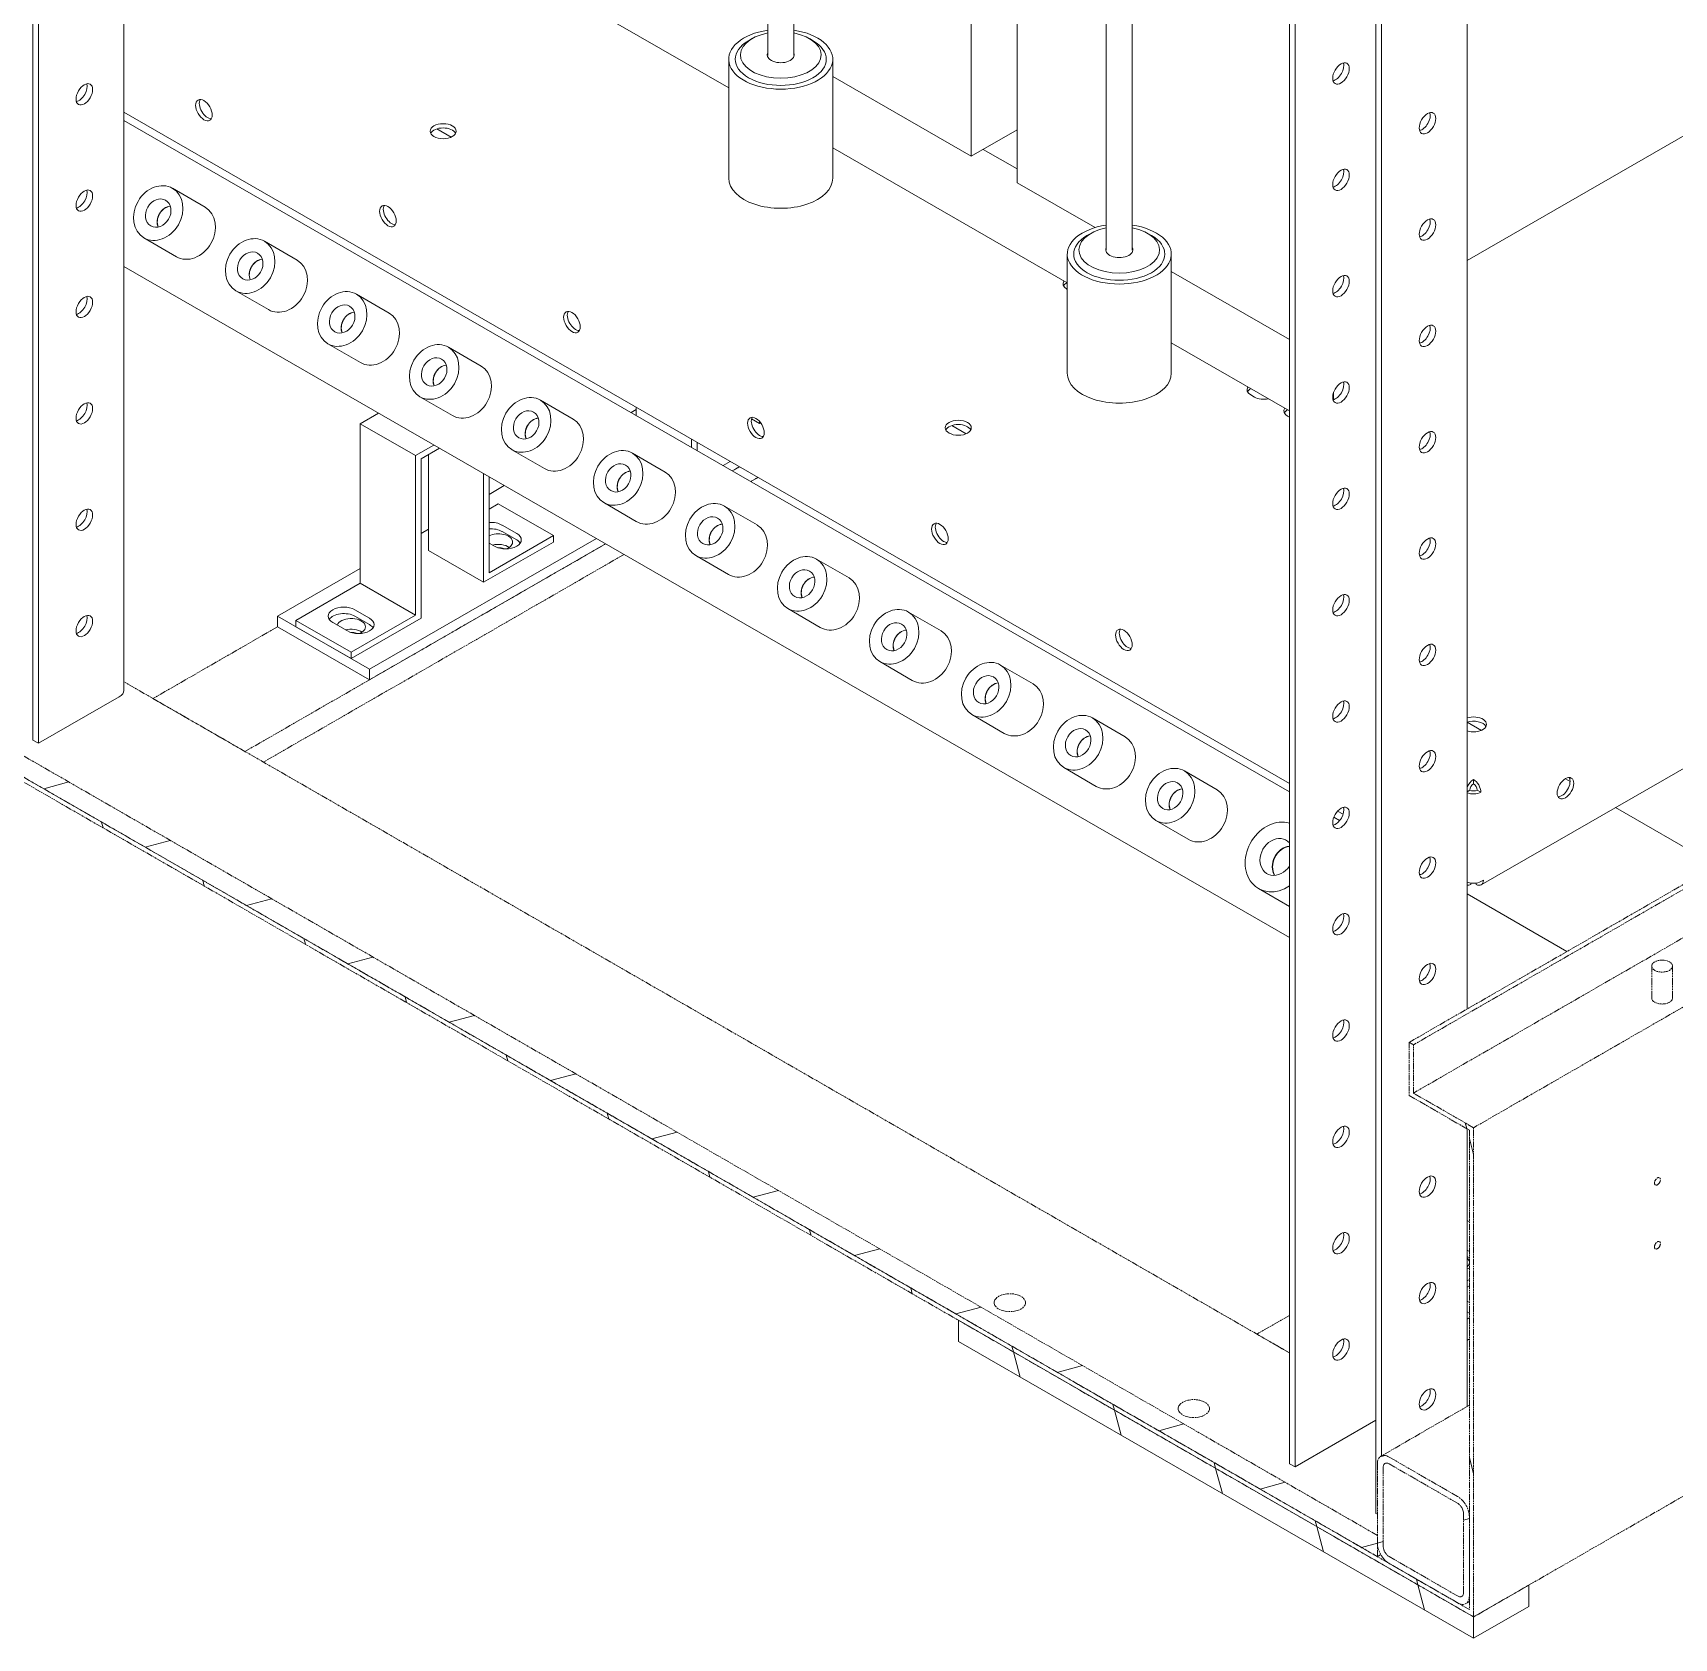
# Model space of a CAD drawing. Header units: millimetres. Extents: x 0 to 8410, y 0 to 5940.
# Drawn here: x 6852 to 7483, y 3088 to 3706 of the extents above; entities that cross this region are included whole.
import ezdxf

# ---------------------------------------------------------------- set-up
doc = ezdxf.new("R2010")
doc.units = ezdxf.units.MM
doc.header["$LTSCALE"] = 10
doc.linetypes.add('DOUBLE_DASH_CHAIN', pattern=[1.2403, 0.6614, -0.0827, 0.1654, -0.0827, 0.1654, -0.0827])
doc.layers.add('가시적인 것(ISO)', color=3, linetype='Continuous', lineweight=5, true_color=0x00ff00)
doc.layers.add('참조(ISO)', color=6, linetype='DOUBLE_DASH_CHAIN', lineweight=5, true_color=0xff00ff)
doc.layers.add('해치(ISO)', color=7, linetype='Continuous', lineweight=5)
pattern_1 = [(105, (0, 0), (-30.66814, -8.2175), [])]
pattern_2 = [(195.0002, (0, 0), (8.21762, -30.66811), [])]

msp = doc.modelspace()

# ---------------------------------------------------------------- hatches: boundary and pattern name
at = {"layer": '해치(ISO)'}
h = msp.add_hatch(dxfattribs=at)
h.set_pattern_fill('ANSI31', color=256, scale=254, angle=60, style=0)
h.set_pattern_definition(pattern_1)
h.paths.add_polyline_path([(6509.78, 4601.9), (6509.78, 4593.32), (6511.4, 4592.38), (6511.4, 4593.71), (6511.4, 4594.02), (6511.4, 4600.97)])
h.paths.add_polyline_path([(6509.78, 4585.96), (6509.78, 4577.38), (6511.4, 4576.44), (6511.4, 4583.39), (6511.4, 4585.02)])
h.paths.add_polyline_path([(6511.4, 3946.93), (6509.78, 3947.86), (6509.78, 3939.28), (6511.4, 3938.34), (6511.4, 3939.67), (6511.4, 3939.98)])
h.paths.add_polyline_path([(6509.78, 3923.34), (6511.4, 3922.4), (6511.4, 3929.35), (6511.4, 3930.99), (6509.78, 3931.92)])
h.paths.add_polyline_path([(7381.14, 4100.11), (7381.14, 4093.17), (7381.14, 4091.53), (7382.77, 4090.59), (7382.77, 4099.18)])
h.paths.add_polyline_path([(7381.14, 4084.17), (7381.14, 4082.54), (7381.14, 4075.59), (7382.77, 4074.65), (7382.77, 4083.24)])
h.paths.add_polyline_path([(7381.14, 4727.42), (7382.77, 4726.48), (7382.77, 4737.27), (7381.14, 4738.21), (7381.14, 4737.94), (7381.14, 4736.57)])
h.paths.add_polyline_path([(6509.78, 5229.21), (6511.4, 5228.27), (6511.4, 5237.43), (6511.4, 5239.06), (6509.78, 5240)])
h.paths.add_polyline_path([(6511.4, 5273.23), (6488.28, 5286.55), (6488.28, 5307.32), (6488.28, 5340.02), (6498.55, 5334.1), (6498.56, 5334.1), (6516.56, 5323.73), (6517.98, 5322.91), (6517.99, 5322.91), (6518.08, 5322.86), (6518.09, 5322.85), (6518.87, 5322.4), (6518.96, 5322.35), (6534.7, 5313.28), (6536.11, 5312.47), (6538.23, 5311.25), (6557.83, 5299.97), (6566.06, 5295.23), (7326.48, 4857.33), (7335.14, 4852.34), (7337.26, 4851.12), (7366.25, 4834.43), (7368.37, 4833.21), (7370.49, 4831.98), (7372.62, 4830.76), (7374.74, 4829.54), (7375.98, 4828.82), (7377.4, 4828.01), (7381.65, 4825.56), (7399.49, 4815.29), (7401.1, 4814.36), (7401.61, 4814.07), (7403.36, 4813.06), (7404.27, 4812.54), (7404.27, 4808.84), (7404.27, 4801.48), (7404.27, 4796.6), (7404.27, 4792.3), (7404.27, 4792.17), (7404.27, 4792.16), (7404.27, 4786.36), (7404.27, 4785.7), (7404.27, 4781.94), (7404.27, 4781.46), (7404.27, 4779.83), (7404.27, 4759.07), (7381.14, 4772.38), (7381.14, 4747.2), (7381.14, 4745.57), (7382.77, 4744.63), (7382.77, 4769.57), (7405.89, 4756.25), (7405.89, 4813.48), (7357.19, 4841.53), (7341.46, 4850.59), (6551.09, 5305.73), (6538.23, 5313.13), (6536.34, 5314.22), (6536.11, 5314.36), (6535.36, 5314.79), (6486.65, 5342.83), (6486.65, 5285.61), (6509.78, 5272.29), (6509.78, 5247.35), (6511.4, 5246.42), (6511.4, 5247.74), (6511.4, 5248.05)])
h.paths.add_polyline_path([(6486.65, 3625.99), (6684.64, 3511.97), (7207.9, 3210.65), (7405.89, 3096.63), (7405.89, 3284.67), (7382.77, 3297.98), (7382.77, 3316.54), (7381.14, 3317.48), (7381.14, 3297.04), (7404.27, 3283.72), (7404.27, 3135.09), (7404.27, 3134.96), (7404.27, 3107.29), (7404.27, 3107.28), (7404.27, 3104.68), (7404.27, 3099.45), (7399.74, 3102.05), (7373.44, 3117.2), (7368.91, 3119.81), (6693.37, 3508.82), (6523.64, 3606.57), (6519.11, 3609.18), (6492.81, 3624.32), (6488.28, 3626.93), (6488.28, 3632.16), (6488.28, 3662.57), (6488.28, 3680.4), (6511.4, 3667.08), (6511.4, 3687.52), (6509.78, 3688.46), (6509.78, 3669.9), (6486.65, 3683.21)])
h = msp.add_hatch(dxfattribs=at)
h.set_pattern_fill('ANSI31', color=256, scale=254, angle=150.00021, style=0)
h.set_pattern_definition(pattern_2)
edge = h.paths.add_edge_path()
edge.add_ellipse((7373.44, 3122.43), major_axis=(3.19, -5.55), ratio=0.578093, start_angle=225.11079, end_angle=315.11079)
edge.add_line((7373.44, 3117.2), (7399.74, 3102.05))
edge.add_ellipse((7399.74, 3107.29), major_axis=(3.19, -5.55), ratio=0.578093, start_angle=315.11079, end_angle=405.11079)
edge.add_line((7404.27, 3104.68), (7404.27, 3107.28))
edge.add_line((7404.27, 3107.28), (7404.27, 3107.29))
edge.add_line((7404.27, 3107.29), (7404.27, 3134.96))
edge.add_line((7404.27, 3134.96), (7404.27, 3135.09))
edge.add_ellipse((7399.74, 3137.7), major_axis=(-3.19, 5.55), ratio=0.578093, start_angle=225.11079, end_angle=315.11079)
edge.add_line((7399.74, 3142.93), (7373.44, 3158.08))
edge.add_ellipse((7373.44, 3152.85), major_axis=(-3.19, 5.55), ratio=0.578093, start_angle=315.11079, end_angle=405.11079)
edge.add_line((7368.91, 3155.45), (7368.91, 3127.98))
edge.add_line((7368.91, 3127.98), (7368.91, 3125.04))
edge = h.paths.add_edge_path(flags=0)
edge.add_ellipse((7373.44, 3122.43), major_axis=(-1.6, 2.77), ratio=0.578093, start_angle=45.11079, end_angle=135.11079)
edge.add_line((7373.44, 3119.82), (7399.74, 3104.67))
edge.add_ellipse((7399.74, 3107.29), major_axis=(1.6, -2.77), ratio=0.578093, start_angle=315.11079, end_angle=405.11079)
edge.add_line((7402, 3105.98), (7402, 3136.4))
edge.add_ellipse((7399.74, 3137.7), major_axis=(1.6, -2.77), ratio=0.578093, start_angle=45.11079, end_angle=135.11079)
edge.add_line((7399.74, 3140.31), (7373.44, 3155.46))
edge.add_ellipse((7373.44, 3152.85), major_axis=(-1.6, 2.77), ratio=0.578093, start_angle=315.11079, end_angle=405.11079)
edge.add_line((7371.17, 3154.15), (7371.17, 3123.74))
edge = h.paths.add_edge_path()
edge.add_ellipse((6492.81, 3659.97), major_axis=(-3.19, 5.55), ratio=0.578093, start_angle=315.11079, end_angle=405.11079)
edge.add_line((6488.28, 3662.57), (6488.28, 3632.16))
edge.add_ellipse((6492.81, 3629.56), major_axis=(3.19, -5.55), ratio=0.578093, start_angle=225.11079, end_angle=315.11079)
edge.add_line((6492.81, 3624.32), (6519.11, 3609.18))
edge.add_ellipse((6519.11, 3614.41), major_axis=(3.19, -5.55), ratio=0.578093, start_angle=315.11079, end_angle=405.11079)
edge.add_line((6523.64, 3611.8), (6523.64, 3614.4))
edge.add_line((6523.64, 3614.4), (6523.64, 3614.41))
edge.add_line((6523.64, 3614.41), (6523.64, 3614.74))
edge.add_line((6523.64, 3614.74), (6523.64, 3642.21))
edge.add_ellipse((6519.11, 3644.82), major_axis=(-3.19, 5.55), ratio=0.578093, start_angle=225.11079, end_angle=315.11079)
edge.add_line((6519.11, 3650.05), (6492.81, 3665.2))
edge = h.paths.add_edge_path(flags=0)
edge.add_ellipse((6492.81, 3659.97), major_axis=(-1.6, 2.77), ratio=0.578093, start_angle=315.11079, end_angle=405.11079)
edge.add_line((6490.54, 3661.27), (6490.54, 3630.86))
edge.add_ellipse((6492.81, 3629.56), major_axis=(-1.6, 2.77), ratio=0.578093, start_angle=45.11079, end_angle=135.11079)
edge.add_line((6492.81, 3626.94), (6519.11, 3611.79))
edge.add_ellipse((6519.11, 3614.41), major_axis=(1.6, -2.77), ratio=0.578093, start_angle=315.11079, end_angle=405.11079)
edge.add_line((6521.37, 3613.1), (6521.37, 3643.52))
edge.add_ellipse((6519.11, 3644.82), major_axis=(1.6, -2.77), ratio=0.578093, start_angle=45.11079, end_angle=135.11079)
edge.add_line((6519.11, 3647.44), (6492.81, 3662.58))
h = msp.add_hatch(dxfattribs=at)
h.set_pattern_fill('ANSI31', color=256, scale=254, angle=150.00021, style=0)
h.set_pattern_definition(pattern_2)
h.paths.add_polyline_path([(7368.91, 3119.81), (7368.91, 3125.04), (7368.91, 3127.98), (6523.64, 3614.74), (6523.64, 3614.41), (6523.64, 3614.4), (6523.64, 3611.8), (6523.64, 3606.57), (6693.37, 3508.82)])
h = msp.add_hatch(dxfattribs=at)
h.set_pattern_fill('ANSI31', color=256, scale=254, angle=60, style=0)
h.set_pattern_definition(pattern_1)
h.paths.add_polyline_path([(7207.9, 3202.47), (7405.89, 3088.46), (7405.89, 3096.63), (7207.9, 3210.65)])

# ---------------------------------------------------------------- linework, layer by layer
at = {"layer": '가시적인 것(ISO)'}
for p, q in [((6852.18, 3433.64), (6852.18, 5130.46)), ((6854.31, 5129.24), (6854.31, 3432.42)), ((6887.18, 3452.78), (6887.18, 5110.31)), ((7335.14, 3155.53), (7335.14, 4844.17)), ((7337.26, 3154.3), (7337.26, 4842.95)), ((7368.37, 3136.39), (7368.37, 4825.03)), ((7370.49, 4823.81), (7370.49, 3158.54)), ((7403.36, 3330.27), (7403.36, 4757.71)), ((7134.62, 3696.87), (7134.62, 3895.24)), ((7144.62, 3696.87), (7144.62, 3894.9)), ((7212.81, 3658.07), (7212.81, 3855.63)), ((7230.49, 3647.89), (7230.49, 3845.45)), ((7264.73, 3621.95), (7264.73, 3820.32)), ((7274.73, 3621.95), (7274.73, 3819.98)), ((7029.52, 3736.22), (7119.62, 3684.33)), ((7585.45, 3722.82), (7403.36, 3617.96)), ((7128.62, 3703.31), (7127.2, 3702.49)), ((7150.63, 3703.31), (7152.05, 3702.49)), ((7119.62, 3649.61), (7119.62, 3695.39)), ((7159.62, 3649.61), (7159.62, 3695.39)), ((7212.81, 3658.07), (7159.62, 3688.7)), ((6887.18, 3674.98), (7335.14, 3417.01)), ((6887.18, 3671.77), (7335.14, 3413.81)), ((7007.43, 3668.6), (7012.92, 3665.44)), ((7230.49, 3668.25), (7212.81, 3658.07)), ((7159.62, 3661.29), (7249.73, 3609.4)), ((7217.41, 3660.72), (7230.49, 3653.19)), ((7260.42, 3630.66), (7230.49, 3647.89)), ((6918.39, 3638.5), (6905.89, 3645.76)), ((7258.73, 3628.39), (7257.31, 3627.56)), ((7280.73, 3628.39), (7282.15, 3627.56)), ((6907.35, 3619.48), (6894.85, 3626.73)), ((6953.74, 3618.15), (6941.24, 3625.4)), ((6887.18, 3615.69), (7335.14, 3357.73)), ((7249.73, 3574.68), (7249.73, 3620.47)), ((7289.73, 3574.68), (7289.73, 3620.47)), ((7249.58, 3609.49), (7249.58, 3609.49)), ((7335.14, 3587.63), (7289.73, 3613.78)), ((6942.7, 3599.12), (6930.2, 3606.37)), ((6989.1, 3597.79), (6976.6, 3605.04)), ((7249.73, 3606.96), (7249.58, 3607.05)), ((6978.06, 3578.76), (6965.56, 3586.01)), ((7024.45, 3577.43), (7011.95, 3584.68)), ((7289.73, 3586.37), (7335.14, 3560.22)), ((7013.41, 3558.4), (7000.91, 3565.65)), ((7059.81, 3557.07), (7047.31, 3564.32)), ((7320.29, 3568.77), (7320.29, 3568.77)), ((7321.7, 3565.52), (7320.29, 3566.33)), ((7327.05, 3564.87), (7327.05, 3564.88)), ((7352.11, 3564.52), (7352.11, 3567.35)), ((6985.09, 3559.3), (6978.05, 3555.25)), ((7084.12, 3560.7), (7082.09, 3559.53)), ((7084.12, 3561.57), (7084.12, 3558.36)), ((7334.44, 3560.63), (7334.43, 3560.62)), ((7335.14, 3557.78), (7334.43, 3558.19)), ((6978.05, 3555.25), (6978.05, 3493.93)), ((6978.05, 3555.25), (6999.26, 3543.03)), ((7128.42, 3557.18), (7131.49, 3555.41)), ((7131.49, 3556.11), (7131.49, 3555.41)), ((7131.49, 3555.41), (7131.88, 3555.63)), ((7205.42, 3554.58), (7210.91, 3551.42)), ((7006.31, 3547.09), (6999.26, 3543.03)), ((7001.38, 3541.8), (7008.44, 3545.86)), ((7048.77, 3538.04), (7036.27, 3545.29)), ((7105.33, 3549.35), (7105.33, 3546.15)), ((7107.45, 3544.92), (7107.45, 3548.13)), ((6999.26, 3543.03), (6999.26, 3481.71)), ((7001.38, 3480.48), (7001.38, 3541.8)), ((7004.21, 3543.43), (7004.21, 3506.54)), ((7095.16, 3536.71), (7082.66, 3543.96)), ((7117.44, 3539.17), (7120.22, 3540.77)), ((7025.43, 3536.08), (7025.43, 3494.33)), ((7027.55, 3498), (7027.55, 3534.86)), ((7123.77, 3538.73), (7120.99, 3537.13)), ((7408.85, 3378.02), (7685.03, 3537.06)), ((7033.39, 3531.49), (7027.55, 3528.12)), ((7031.08, 3524.47), (7027.55, 3522.43)), ((7031.08, 3524.47), (7052.3, 3512.25)), ((7084.12, 3517.68), (7071.62, 3524.93)), ((7130.52, 3516.35), (7118.02, 3523.6)), ((7004.21, 3514.69), (7001.38, 3513.06)), ((7032.5, 3516.33), (7038.15, 3513.07)), ((7038.15, 3510.62), (7032.5, 3513.87)), ((6981.59, 3460.94), (7068.75, 3511.13)), ((7072.3, 3509.09), (6981.59, 3456.85)), ((7025.43, 3494.33), (7052.3, 3509.8)), ((7052.3, 3512.25), (7027.55, 3498)), ((7029.67, 3508.18), (7027.55, 3509.4)), ((7052.3, 3509.8), (7052.3, 3512.25)), ((7004.21, 3506.54), (7025.43, 3494.33)), ((7119.48, 3497.32), (7106.98, 3504.57)), ((7165.88, 3495.99), (7153.38, 3503.24)), ((6978.05, 3499.62), (6946.23, 3481.3)), ((6978.05, 3493.93), (6953.3, 3479.68)), ((6978.05, 3493.93), (6999.26, 3481.71)), ((6975.93, 3483.75), (6981.59, 3480.49)), ((7154.83, 3476.96), (7142.33, 3484.21)), ((7201.23, 3475.63), (7188.73, 3482.88)), ((6946.23, 3481.3), (6981.59, 3460.94)), ((6946.23, 3481.3), (6946.23, 3477.21)), ((6981.59, 3456.85), (6946.23, 3477.21)), ((6953.3, 3479.68), (6953.3, 3477.23)), ((6953.3, 3479.68), (6974.51, 3467.46)), ((6953.3, 3477.23), (6974.51, 3465.01)), ((6973.1, 3475.61), (6967.44, 3478.86)), ((6999.26, 3481.71), (6974.51, 3467.46)), ((6974.51, 3465.01), (7001.38, 3480.48)), ((6981.59, 3478.04), (6975.93, 3481.3)), ((6974.51, 3467.46), (6974.51, 3465.01)), ((7190.19, 3456.6), (7177.69, 3463.85)), ((6981.59, 3460.94), (6981.59, 3456.85)), ((7236.59, 3455.27), (7224.09, 3462.52)), ((6885.42, 3450.33), (6854.31, 3432.42)), ((7225.54, 3436.24), (7213.04, 3443.49)), ((7271.94, 3434.91), (7259.44, 3442.16)), ((7403.41, 3440.57), (7408.9, 3437.41)), ((6854.31, 3432.42), (6852.18, 3433.64)), ((7260.9, 3415.88), (7248.4, 3423.13)), ((7307.3, 3414.55), (7294.8, 3421.8)), ((7404.44, 3414.43), (7403.36, 3413.82)), ((7405.85, 3416.88), (7405.85, 3418.52)), ((7407.26, 3414.43), (7408.68, 3413.62)), ((7441.16, 3418.83), (7442.97, 3417.79)), ((7353.62, 3406.37), (7355.72, 3405.16)), ((7460.44, 3407.73), (7499.15, 3385.43)), ((7296.25, 3395.52), (7283.75, 3402.77)), ((7352.17, 3404), (7354.4, 3402.72)), ((7335.14, 3369.67), (7323.17, 3376.62)), ((7404.85, 3378.68), (7404.85, 3378.22)), ((7406.85, 3378.68), (7406.85, 3378.22)), ((7408.68, 3379.28), (7409.68, 3379.86)), ((7403.36, 3374.52), (7441.78, 3352.4)), ((7403.36, 3177.47), (7403.36, 3284.24)), ((7403.36, 3249.01), (7404.27, 3248.49)), ((7403.36, 3237.61), (7404.27, 3237.09)), ((7404.27, 3234.63), (7403.36, 3235.15)), ((7404.27, 3226.31), (7403.36, 3225.79)), ((7403.36, 3223.33), (7404.27, 3223.85)), ((7403.36, 3218.05), (7404.27, 3217.53)), ((7404.27, 3213.44), (7403.36, 3213.96)), ((7405.89, 3096.63), (7207.9, 3210.65)), ((7207.9, 3210.65), (7207.9, 3202.47)), ((7207.9, 3202.47), (7405.89, 3088.46)), ((7368.37, 3172.22), (7337.26, 3154.3)), ((7337.26, 3154.3), (7335.14, 3155.53)), ((7368.91, 3136.08), (7368.37, 3136.39)), ((7405.89, 3096.63), (7427.06, 3108.82)), ((7427.06, 3108.82), (7427.06, 3100.65)), ((7427.06, 3100.65), (7405.89, 3088.46)), ((7405.89, 3088.46), (7405.89, 3096.63))]:
    msp.add_line(p, q, dxfattribs=at)
for centre, major_axis, ratio, start_param, end_param in [((7139.62, 3695.39), (20, 0), 0.575862, 1.823477, 7.601301), ((7139.62, 3697.02), (-15.5, 0), 0.575862, 5.040844, 10.66712), ((7139.62, 3695.39), (17.5, 0), 0.575862, 2.360047, 7.064731), ((7139.62, 3697.02), (-5.19, 0), 0.575862, 6.013154, 9.694809), ((7352.82, 3691.14), (2.25, 3.9), 0.578093, 3.631445, 5.793333), ((6869.86, 3683.12), (2.25, 3.9), 0.578093, 3.631445, 5.793333), ((6919.36, 3676.6), (-2.25, 3.9), 0.578093, 0.319049, 2.822544), ((7386.05, 3672), (2.25, 3.9), 0.578093, 3.631445, 5.793333), ((7009.87, 3666.09), (5, 0), 0.575862, 0.287899, 2.853693), ((7352.82, 3650.27), (2.25, 3.9), 0.578093, 3.631445, 5.793333), ((7139.62, 3649.61), (-20, 0), 0.575862, 0, 3.141593), ((6869.86, 3642.24), (2.25, 3.9), 0.578093, 3.631445, 5.793333), ((6904.67, 3633.75), (-2.72, -4.68), 0.815969, 3.68655, 5.738228), ((6904.67, 3633.75), (2.69, 4.64), 0.815969, 0.540905, 2.600688), ((6912.87, 3628.99), (5.52, 9.51), 0.815969, 4.715118, 6.283185), ((6990.07, 3635.88), (-2.25, 3.9), 0.578093, 0.319049, 2.822544), ((7386.05, 3631.13), (2.25, 3.9), 0.578093, 3.631445, 5.793333), ((7269.73, 3620.47), (20, 0), 0.575862, 1.823477, 7.601301), ((7269.73, 3620.47), (17.5, 0), 0.575862, 2.360047, 7.064731), ((7269.73, 3622.1), (-15.5, 0), 0.575862, 5.040844, 10.66712), ((6912.87, 3628.99), (-5.52, -9.51), 0.815969, 0, 1.573526), ((7269.73, 3622.1), (-5.19, 0), 0.575862, 6.013154, 9.694809), ((6940.03, 3613.39), (-2.72, -4.68), 0.815969, 3.68655, 5.738228), ((6940.03, 3613.39), (2.69, 4.64), 0.815969, 0.540905, 2.600688), ((6948.22, 3608.63), (5.52, 9.51), 0.815969, 4.715118, 6.283185), ((7253.11, 3609.08), (-5, 0), 0.575862, 5.909304, 7.068583), ((7253.11, 3607.45), (-5, 0), 0.575862, 5.497787, 5.995286), ((7352.82, 3609.39), (2.25, 3.9), 0.578093, 3.631445, 5.793333), ((6869.86, 3601.36), (2.25, 3.9), 0.578093, 3.631445, 5.793333), ((6948.22, 3608.63), (-5.52, -9.51), 0.815969, 0, 1.573526), ((6975.38, 3593.03), (-2.72, -4.68), 0.815969, 3.68655, 5.738228), ((6975.38, 3593.03), (2.69, 4.64), 0.815969, 0.540905, 2.600688), ((6983.58, 3588.27), (5.52, 9.51), 0.815969, 4.715118, 6.283185), ((7060.78, 3595.16), (-2.25, 3.9), 0.578093, 0.319049, 2.822544), ((7386.05, 3590.25), (2.25, 3.9), 0.578093, 3.631445, 5.793333), ((6983.58, 3588.27), (-5.52, -9.51), 0.815969, 0, 1.573526), ((7010.74, 3572.67), (-2.72, -4.68), 0.815969, 3.68655, 5.738228), ((7010.74, 3572.67), (2.69, 4.64), 0.815969, 0.540905, 2.600688), ((7018.93, 3567.91), (5.52, 9.51), 0.815969, 4.715118, 6.283185), ((7269.73, 3574.68), (-20, 0), 0.575862, 0, 3.141593), ((7352.82, 3568.51), (2.25, 3.9), 0.578093, 3.631445, 5.793333), ((7323.82, 3568.37), (-5, 0), 0.575862, 5.909304, 7.068583), ((7323.82, 3566.73), (-5, 0), 0.575862, 5.497787, 5.995286), ((7325.24, 3567.55), (-5, 0), 0.575862, 0.785398, 1.944678), ((6869.86, 3560.48), (2.25, 3.9), 0.578093, 3.631445, 5.793333), ((7018.93, 3567.91), (-5.52, -9.51), 0.815969, 0, 1.573526), ((7131.49, 3554.44), (-2.25, 3.9), 0.578093, 0.319049, 2.822544), ((7337.97, 3560.22), (-5, 0), 0.575862, 5.909304, 7.068583), ((7337.97, 3558.59), (-5, 0), 0.575862, 5.497787, 5.995286), ((7046.09, 3552.31), (-2.72, -4.68), 0.815969, 3.68655, 5.738228), ((7046.09, 3552.31), (2.69, 4.64), 0.815969, 0.540905, 2.600688), ((7054.29, 3547.55), (5.52, 9.51), 0.815969, 4.715118, 6.283185), ((7207.86, 3552.07), (5, 0), 0.575862, 0.287899, 2.853693), ((7386.05, 3549.37), (2.25, 3.9), 0.578093, 3.631445, 5.793333), ((7054.29, 3547.55), (-5.52, -9.51), 0.815969, 0, 1.573526), ((7081.45, 3531.95), (-2.72, -4.68), 0.815969, 3.68655, 5.738228), ((7081.45, 3531.95), (2.69, 4.64), 0.815969, 0.540905, 2.600688), ((7089.64, 3527.19), (5.52, 9.51), 0.815969, 4.715118, 6.283185), ((7352.82, 3527.63), (2.25, 3.9), 0.578093, 3.631445, 5.793333), ((6869.86, 3519.61), (2.25, 3.9), 0.578093, 3.631445, 5.793333), ((7089.64, 3527.19), (-5.52, -9.51), 0.815969, 0, 1.573526), ((7028.25, 3513.88), (6, 0), 0.575862, 0.785398, 1.688922), ((7028.25, 3511.43), (-6, 0), 0.575862, 3.926991, 4.830515), ((7116.8, 3511.59), (-2.72, -4.68), 0.815969, 3.68655, 5.738228), ((7116.8, 3511.59), (2.69, 4.64), 0.815969, 0.540905, 2.600688), ((7125, 3506.83), (5.52, 9.51), 0.815969, 4.715118, 6.283185), ((7202.2, 3513.72), (-2.25, 3.9), 0.578093, 0.319049, 2.822544), ((7031.08, 3509.8), (5.5, 0), 0.575862, 5.304225, 8.552161), ((7031.08, 3505.71), (-5.5, 0), 0.575862, 3.843029, 5.119561), ((7033.91, 3510.63), (6, 0), 0.575862, 3.926991, 7.068583), ((7033.91, 3508.17), (6, 0), 0.575862, 0.362832, 0.785398), ((7386.05, 3508.49), (2.25, 3.9), 0.578093, 3.631445, 5.793333), ((7125, 3506.83), (-5.52, -9.51), 0.815969, 0, 1.573526), ((7152.16, 3491.23), (-2.72, -4.68), 0.815969, 3.68655, 5.738228), ((7152.16, 3491.23), (2.69, 4.64), 0.815969, 0.540905, 2.600688), ((7160.35, 3486.47), (5.52, 9.51), 0.815969, 4.715118, 6.283185), ((7352.82, 3486.76), (2.25, 3.9), 0.578093, 3.631445, 5.793333), ((6971.69, 3481.31), (-6, 0), 0.575862, 3.926991, 7.068583), ((6971.69, 3478.85), (-6, 0), 0.575862, 3.926991, 5.920353), ((7160.35, 3486.47), (-5.52, -9.51), 0.815969, 0, 1.573526), ((6869.86, 3478.73), (2.25, 3.9), 0.578093, 3.631445, 5.793333), ((6974.51, 3477.23), (-5.5, 0), 0.575862, 2.162633, 6.072199), ((6974.51, 3473.14), (-5.5, 0), 0.575862, 3.843029, 5.119561), ((6977.34, 3478.05), (6, 0), 0.575862, 3.926991, 7.068583), ((6977.34, 3475.6), (6, 0), 0.575862, 0.362832, 0.785398), ((7187.51, 3470.87), (-2.72, -4.68), 0.815969, 3.68655, 5.738228), ((7187.51, 3470.87), (2.69, 4.64), 0.815969, 0.540905, 2.600688), ((7272.91, 3473), (-2.25, 3.9), 0.578093, 0.319049, 2.822544), ((7195.71, 3466.11), (5.52, 9.51), 0.815969, 4.715118, 6.283185), ((7386.05, 3467.62), (2.25, 3.9), 0.578093, 3.631445, 5.793333), ((7195.71, 3466.11), (-5.52, -9.51), 0.815969, 0, 1.573526), ((6881.18, 3452.78), (6, 0), 0.575862, 5.497787, 6.283185), ((7222.87, 3450.51), (-2.72, -4.68), 0.815969, 3.68655, 5.738228), ((7222.87, 3450.51), (2.69, 4.64), 0.815969, 0.540905, 2.600688), ((7231.06, 3445.75), (5.52, 9.51), 0.815969, 4.715118, 6.283185), ((7352.82, 3445.88), (2.25, 3.9), 0.578093, 3.631445, 5.793333), ((7231.06, 3445.75), (-5.52, -9.51), 0.815969, 0, 1.573526), ((7405.85, 3439.69), (5, 0), 0.575862, 4.192186, 8.374185), ((7405.85, 3438.06), (5, 0), 0.575862, 0.287899, 2.090999), ((7258.22, 3430.15), (-2.72, -4.68), 0.815969, 3.68655, 5.738228), ((7258.22, 3430.15), (2.69, 4.64), 0.815969, 0.540905, 2.600688), ((7266.42, 3425.39), (5.52, 9.51), 0.815969, 4.715118, 6.283185), ((7386.05, 3426.74), (2.25, 3.9), 0.578093, 3.631445, 5.793333), ((7266.42, 3425.39), (-5.52, -9.51), 0.815969, 0, 1.573526), ((7439.79, 3416), (-2.25, -3.9), 0.578093, 0.319049, 2.822544), ((7293.58, 3409.79), (-2.72, -4.68), 0.815969, 3.68655, 5.738228), ((7293.58, 3409.79), (2.69, 4.64), 0.815969, 0.540905, 2.600688), ((7301.78, 3405.03), (5.52, 9.51), 0.815969, 4.715118, 6.283185), ((7405.85, 3415.25), (-2, -3.47), 0.578093, 3.925057, 4.998147), ((7405.85, 3415.25), (4, 0), 0.575862, 4.041962, 5.497787), ((7405.85, 3415.25), (-1, -1.73), 0.578093, 3.925057, 5.495853), ((7405.85, 3415.25), (2, 0), 0.575862, 3.926991, 5.497787), ((7405.85, 3415.25), (-2, 3.47), 0.578093, 3.928925, 5.499721), ((7405.85, 3415.25), (1, -1.73), 0.578093, 0.787332, 2.358128), ((7352.82, 3405), (2.25, 3.9), 0.578093, 3.631445, 5.793333), ((7301.78, 3405.03), (-5.52, -9.51), 0.815969, 0, 1.573526), ((7330.2, 3388.73), (7.03, 12.11), 0.815969, 0.198845, 4.179166), ((7330.2, 3388.73), (-3.71, -6.4), 0.815969, 2.880212, 7.780984), ((7334.66, 3386.14), (-3.57, -6.16), 0.815969, 3.682236, 5.873063), ((7334.66, 3386.14), (-3.49, -6.01), 0.815969, 3.680272, 5.892664), ((7386.05, 3385.86), (2.25, 3.9), 0.578093, 3.631445, 5.793333), ((7405.85, 3380.91), (4, 0), 0.575862, 4.041962, 5.497787), ((7404.85, 3381.49), (-2, -3.47), 0.578093, 0.230601, 0.783464), ((7406.85, 3381.49), (2, -3.47), 0.578093, 5.499721, 7.070517), ((7352.82, 3364.12), (2.25, 3.9), 0.578093, 3.631445, 5.793333), ((7386.05, 3344.99), (2.25, 3.9), 0.578093, 3.631445, 5.793333), ((7352.82, 3323.25), (2.25, 3.9), 0.578093, 3.631445, 5.793333), ((7352.82, 3282.37), (2.25, 3.9), 0.578093, 3.631445, 5.793333), ((7386.05, 3263.23), (2.25, 3.9), 0.578093, 3.631445, 5.793333), ((7352.82, 3241.49), (2.25, 3.9), 0.578093, 3.631445, 5.793333), ((7398.78, 3232.91), (5.5, 0), 0.575862, 0.06616, 0.584878), ((7398.78, 3232.91), (5.5, 0), 0.575862, 5.698307, 6.217026), ((7401.61, 3233.73), (-6, 0), 0.575862, 1.868048, 2.030025), ((7386.05, 3222.35), (2.25, 3.9), 0.578093, 3.631445, 5.793333), ((7352.82, 3200.61), (2.25, 3.9), 0.578093, 3.631445, 5.793333), ((7386.05, 3181.48), (2.25, 3.9), 0.578093, 3.631445, 5.793333)]:
    msp.add_ellipse(centre, major_axis=major_axis, ratio=ratio, start_param=start_param, end_param=end_param, dxfattribs=at)
for centre, major_axis, ratio in [((7354.94, 3689.92), (2.25, 3.9), 0.578093), ((6871.98, 3681.89), (2.25, 3.9), 0.578093), ((6917.95, 3675.79), (-2.25, 3.9), 0.578093), ((7388.17, 3670.78), (2.25, 3.9), 0.578093), ((7009.87, 3667.72), (-5, 0), 0.575862), ((7354.94, 3649.04), (2.25, 3.9), 0.578093), ((6900.37, 3636.24), (-5.52, -9.51), 0.815969), ((6871.98, 3641.02), (2.25, 3.9), 0.578093), ((6900.37, 3636.24), (-2.85, -4.91), 0.815969), ((6988.66, 3635.07), (-2.25, 3.9), 0.578093), ((7388.17, 3629.91), (2.25, 3.9), 0.578093), ((6935.72, 3615.89), (-5.52, -9.51), 0.815969), ((6935.72, 3615.89), (-2.85, -4.91), 0.815969), ((7354.94, 3608.17), (2.25, 3.9), 0.578093), ((6871.98, 3600.14), (2.25, 3.9), 0.578093), ((6971.08, 3595.53), (-5.52, -9.51), 0.815969), ((6971.08, 3595.53), (-2.85, -4.91), 0.815969), ((7059.37, 3594.35), (-2.25, 3.9), 0.578093), ((7388.17, 3589.03), (2.25, 3.9), 0.578093), ((7006.43, 3575.17), (-5.52, -9.51), 0.815969), ((7006.43, 3575.17), (-2.85, -4.91), 0.815969), ((7354.94, 3567.29), (2.25, 3.9), 0.578093), ((7041.79, 3554.81), (-5.52, -9.51), 0.815969), ((6871.98, 3559.26), (2.25, 3.9), 0.578093), ((7041.79, 3554.81), (-2.85, -4.91), 0.815969), ((7130.08, 3553.63), (-2.25, 3.9), 0.578093), ((7207.86, 3553.71), (-5, 0), 0.575862), ((7388.17, 3548.15), (2.25, 3.9), 0.578093), ((7077.14, 3534.45), (-5.52, -9.51), 0.815969), ((7077.14, 3534.45), (-2.85, -4.91), 0.815969), ((7354.94, 3526.41), (2.25, 3.9), 0.578093), ((6871.98, 3518.38), (2.25, 3.9), 0.578093), ((7112.5, 3514.09), (-5.52, -9.51), 0.815969), ((7112.5, 3514.09), (-2.85, -4.91), 0.815969), ((7200.79, 3512.91), (-2.25, 3.9), 0.578093), ((7388.17, 3507.27), (2.25, 3.9), 0.578093), ((7147.85, 3493.73), (-5.52, -9.51), 0.815969), ((7147.85, 3493.73), (-2.85, -4.91), 0.815969), ((7354.94, 3485.53), (2.25, 3.9), 0.578093), ((6871.98, 3477.51), (2.25, 3.9), 0.578093), ((7183.21, 3473.37), (-5.52, -9.51), 0.815969), ((7183.21, 3473.37), (-2.85, -4.91), 0.815969), ((7271.5, 3472.19), (-2.25, 3.9), 0.578093), ((7388.17, 3466.4), (2.25, 3.9), 0.578093), ((7218.56, 3453.01), (-5.52, -9.51), 0.815969), ((7218.56, 3453.01), (-2.85, -4.91), 0.815969), ((7253.92, 3432.65), (-5.52, -9.51), 0.815969), ((7354.94, 3444.66), (2.25, 3.9), 0.578093), ((7253.92, 3432.65), (-2.85, -4.91), 0.815969), ((7388.17, 3425.52), (2.25, 3.9), 0.578093), ((7289.28, 3412.29), (-5.52, -9.51), 0.815969), ((7441.2, 3415.18), (-2.25, -3.9), 0.578093), ((7289.28, 3412.29), (-2.85, -4.91), 0.815969), ((7354.94, 3403.78), (2.25, 3.9), 0.578093), ((7388.17, 3384.64), (2.25, 3.9), 0.578093), ((7354.94, 3362.9), (2.25, 3.9), 0.578093), ((7388.17, 3343.76), (2.25, 3.9), 0.578093), ((7354.94, 3322.02), (2.25, 3.9), 0.578093), ((7354.94, 3281.15), (2.25, 3.9), 0.578093), ((7388.17, 3262.01), (2.25, 3.9), 0.578093), ((7354.94, 3240.27), (2.25, 3.9), 0.578093), ((7388.17, 3221.13), (2.25, 3.9), 0.578093), ((7354.94, 3199.39), (2.25, 3.9), 0.578093), ((7388.17, 3180.25), (2.25, 3.9), 0.578093)]:
    msp.add_ellipse(centre, major_axis=major_axis, ratio=ratio, dxfattribs=at)
at = {"layer": '참조(ISO)', "ltscale": 0.362676}
msp.add_line((6486.65, 3625.99), (7405.89, 3096.63), dxfattribs=at)
at = {"layer": '참조(ISO)', "ltscale": 0.362647}
msp.add_line((7404.27, 3099.45), (6488.28, 3626.93), dxfattribs=at)
at = {"layer": '참조(ISO)', "ltscale": 0.36233}
for p, q in [((7368.91, 3127.98), (6523.64, 3614.74)), ((6523.64, 3606.57), (7368.91, 3119.81))]:
    msp.add_line(p, q, dxfattribs=at)
at = {"layer": '참조(ISO)', "ltscale": 0.124875}
for p, q in [((7120.99, 3537.13), (7123.77, 3538.73)), ((7130.87, 3534.64), (7128.09, 3533.04))]:
    msp.add_line(p, q, dxfattribs=at)
at = {"layer": '참조(ISO)', "ltscale": 0.363662}
for p, q in [((7381.14, 3317.48), (7757.49, 3534.2)), ((7759.12, 3533.27), (7382.77, 3316.54))]:
    msp.add_line(p, q, dxfattribs=at)
at = {"layer": '참조(ISO)', "ltscale": 0.363759}
for p, q in [((7775.17, 3523.95), (7382.77, 3297.98)), ((7798.29, 3510.64), (7405.89, 3284.67))]:
    msp.add_line(p, q, dxfattribs=at)
at = {"layer": '참조(ISO)', "ltscale": 0.359121}
for p, q in [((6933.71, 3429.28), (7072.3, 3509.09)), ((7079.39, 3505), (6940.81, 3425.2))]:
    msp.add_line(p, q, dxfattribs=at)
at = {"layer": '참조(ISO)', "ltscale": 0.36389}
msp.add_line((6946.23, 3477.21), (6898.36, 3449.64), dxfattribs=at)
at = {"layer": '참조(ISO)', "ltscale": 0.362252}
msp.add_line((7335.14, 3198.12), (6887.18, 3456.08), dxfattribs=at)
at = {"layer": '참조(ISO)', "ltscale": 0.36648}
msp.add_line((6898.36, 3449.64), (6933.71, 3429.28), dxfattribs=at)
at = {"layer": '참조(ISO)', "ltscale": 0.361594}
msp.add_line((7837.18, 3345), (7405.89, 3096.63), dxfattribs=at)
at = {"layer": '참조(ISO)', "ltscale": 0.403128}
for p, q in [((7474.33, 3334.52), (7474.33, 3346.79)), ((7482.33, 3334.52), (7482.33, 3346.79)), ((7368.91, 3119.81), (7368.91, 3127.98))]:
    msp.add_line(p, q, dxfattribs=at)
at = {"layer": '참조(ISO)', "ltscale": 0.072907}
msp.add_line((7382.77, 3316.54), (7381.14, 3317.48), dxfattribs=at)
at = {"layer": '참조(ISO)', "ltscale": 0.33594}
msp.add_line((7381.14, 3317.48), (7381.14, 3297.04), dxfattribs=at)
at = {"layer": '참조(ISO)', "ltscale": 0.36604}
msp.add_line((7382.77, 3297.98), (7382.77, 3316.54), dxfattribs=at)
at = {"layer": '참조(ISO)', "ltscale": 0.376637}
for p, q in [((7381.14, 3297.04), (7404.27, 3283.72)), ((7405.89, 3284.67), (7382.77, 3297.98))]:
    msp.add_line(p, q, dxfattribs=at)
at = {"layer": '참조(ISO)', "ltscale": 0.36346}
msp.add_line((7404.27, 3283.72), (7404.27, 3099.45), dxfattribs=at)
at = {"layer": '참조(ISO)', "ltscale": 0.363606}
msp.add_line((7405.89, 3096.63), (7405.89, 3284.67), dxfattribs=at)
at = {"layer": '참조(ISO)', "ltscale": 0.356769}
for p, q in [((7335.14, 3212.53), (7322.62, 3205.33)), ((7322.62, 3205.33), (7335.14, 3198.12))]:
    msp.add_line(p, q, dxfattribs=at)
at = {"layer": '참조(ISO)', "ltscale": 0.040399}
for p, q in [((7403.36, 3211.1), (7404.27, 3211.62)), ((7404.27, 3203.45), (7403.36, 3202.93))]:
    msp.add_line(p, q, dxfattribs=at)
at = {"layer": '참조(ISO)', "ltscale": 0.352677}
msp.add_line((7404.27, 3177.99), (7370.24, 3158.39), dxfattribs=at)
at = {"layer": '참조(ISO)', "ltscale": 0.374909}
for p, q in [((7368.91, 3155.45), (7368.91, 3125.04)), ((7371.17, 3123.74), (7371.17, 3154.15)), ((7399.74, 3142.93), (7373.44, 3158.08)), ((7373.44, 3155.46), (7399.74, 3140.31)), ((7402, 3136.4), (7402, 3105.98)), ((7404.27, 3104.68), (7404.27, 3135.09)), ((7399.74, 3104.67), (7373.44, 3119.82)), ((7373.44, 3117.2), (7399.74, 3102.05))]:
    msp.add_line(p, q, dxfattribs=at)
at = {"layer": '참조(ISO)', "ltscale": 0.059517}
msp.add_line((7368.91, 3119.81), (7370.24, 3120.57), dxfattribs=at)
at = {"layer": '참조(ISO)', "ltscale": 0.05968}
msp.add_line((7404.27, 3102.51), (7402.93, 3101.74), dxfattribs=at)
at = {"layer": '참조(ISO)', "ltscale": 0.07694}
for centre in [(7031.08, 3505.71), (6974.51, 3473.14)]:
    msp.add_ellipse(centre, major_axis=(3.32, 0), ratio=0.575862, start_param=0.885457, end_param=1.61572, dxfattribs=at)
at = {"layer": '참조(ISO)', "ltscale": 0.337724}
msp.add_ellipse((7478.33, 3346.79), major_axis=(-4, 0), ratio=0.575862, dxfattribs=at)
msp.add_ellipse((7478.33, 3334.52), major_axis=(4, 0), ratio=0.575862, start_param=3.141593, end_param=6.283185, dxfattribs=at)
at = {"layer": '참조(ISO)', "ltscale": 0.410588}
for centre in [(7476.56, 3264.05), (7476.56, 3239.52)]:
    msp.add_ellipse(centre, major_axis=(-0.81, -1.4), ratio=0.578093, dxfattribs=at)
at = {"layer": '참조(ISO)', "ltscale": 0.379939}
for centre in [(7227.66, 3217.42), (7298.37, 3176.7)]:
    msp.add_ellipse(centre, major_axis=(-6, 0), ratio=0.575862, dxfattribs=at)
at = {"layer": '참조(ISO)', "ltscale": 0.405269}
for centre, major_axis, start_param, end_param in [((7373.44, 3152.85), (-3.19, 5.55), 5.499721, 7.070517), ((7399.74, 3137.7), (-3.19, 5.55), 3.928925, 5.499721), ((7373.44, 3122.43), (3.19, -5.55), 3.928925, 5.499721), ((7399.74, 3107.29), (3.19, -5.55), 5.499721, 7.070517)]:
    msp.add_ellipse(centre, major_axis=major_axis, ratio=0.578093, start_param=start_param, end_param=end_param, dxfattribs=at)
at = {"layer": '참조(ISO)', "ltscale": 0.159455}
for centre, major_axis, start_param, end_param in [((7373.44, 3152.85), (-1.6, 2.77), 5.499721, 7.070517), ((7399.74, 3137.7), (1.6, -2.77), 0.787332, 2.358128), ((7373.44, 3122.43), (-1.6, 2.77), 0.787332, 2.358128), ((7399.74, 3107.29), (1.6, -2.77), 5.499721, 7.070517)]:
    msp.add_ellipse(centre, major_axis=major_axis, ratio=0.578093, start_param=start_param, end_param=end_param, dxfattribs=at)

doc.saveas('drawing.dxf')
